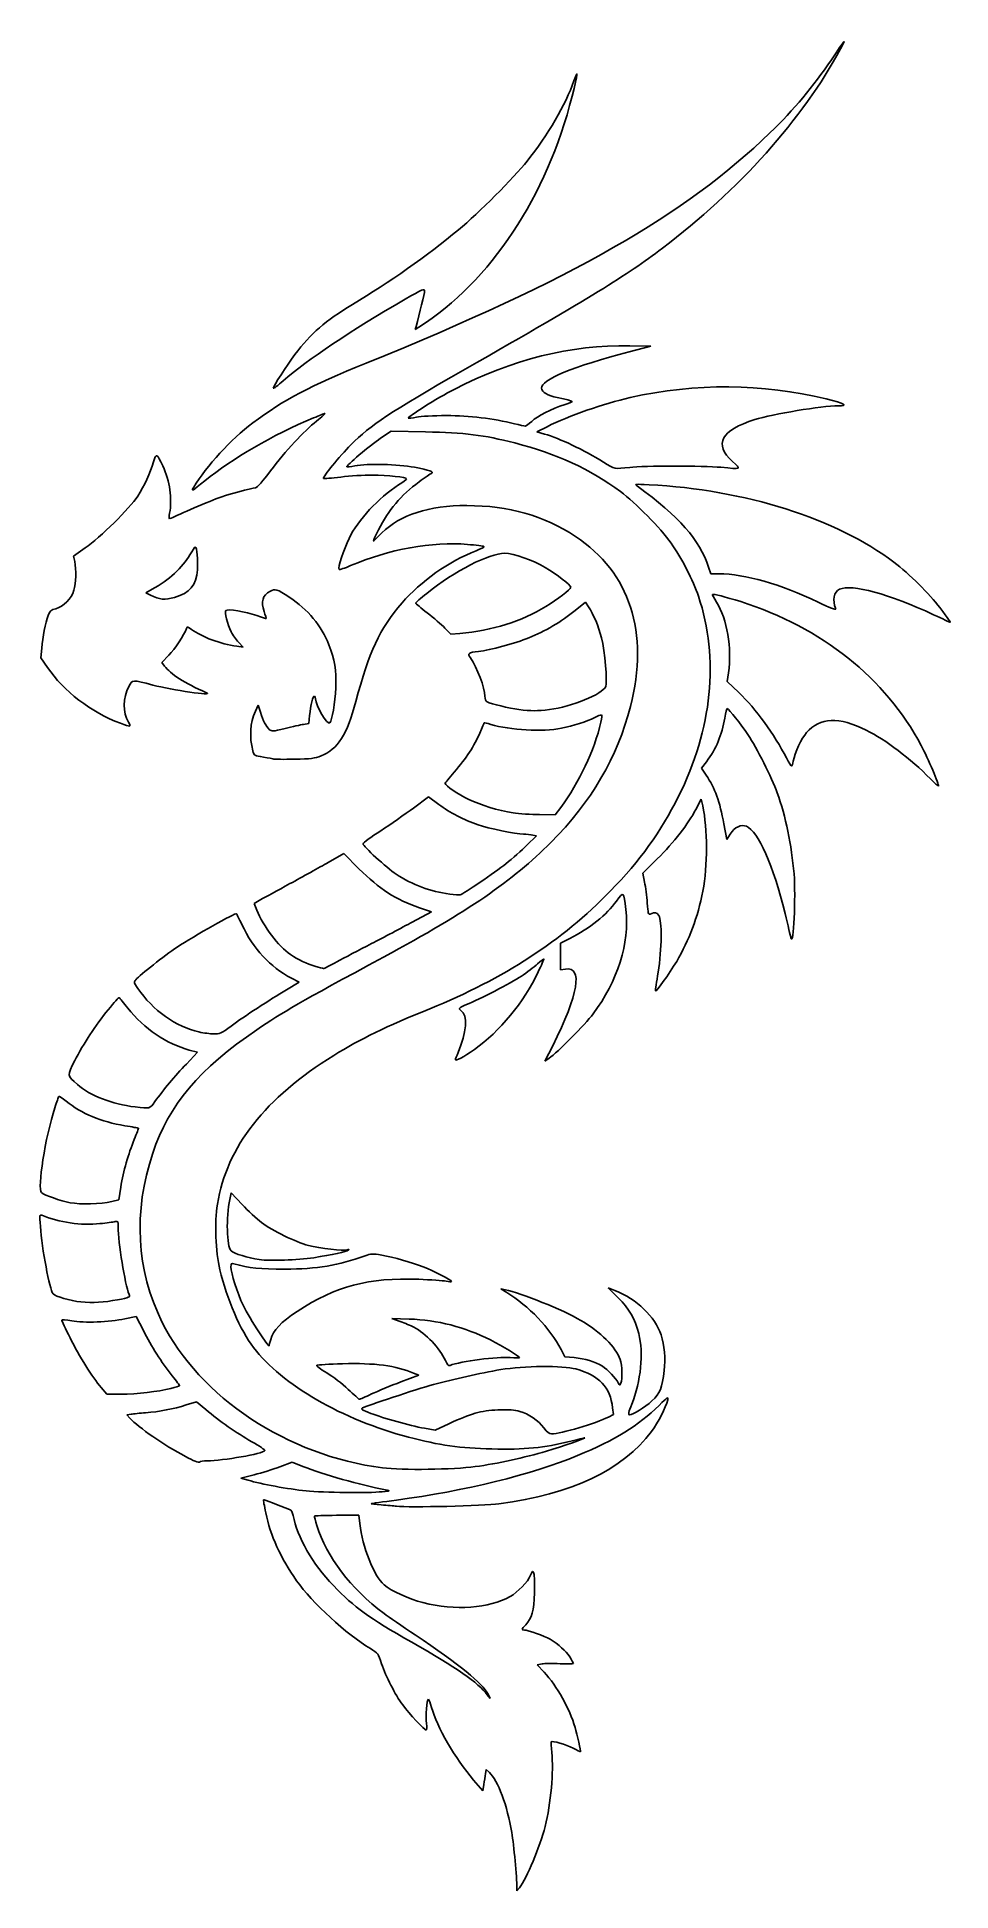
# Model space of a CAD drawing. Extents: x 79 to 168, y 34 to 216.
import ezdxf

# ---------------------------------------------------------------- set-up
doc = ezdxf.new("R2010")
doc.units = 0
doc.layers.get('0').update_dxf_attribs({"linetype": 'CONTINUOUS'})

msp = doc.modelspace()

# ---------------------------------------------------------------- linework, layer by layer
at = {"color": 7}
for p, q in [((115.853418, 187.104413), (115.942191, 187.415479)), ((116.220408, 187.339009), (115.853418, 187.104413)), ((138.90478, 185.469736), (136.773357, 184.920172)), ((136.836042, 185.508574), (138.90478, 185.469736)), ((101.980785, 181.367146), (101.980785, 181.367146)), ((125.551961, 177.895874), (125.551961, 177.895874)), ((112.471159, 176.465375), (113.495454, 177.163584)), ((113.495454, 177.163584), (116.859414, 177.097488)), ((127.746089, 177.096258), (128.749125, 177.600062)), ((128.498366, 176.882094), (127.746089, 177.096258)), ((134.265785, 174.13247), (134.265785, 174.132504)), ((82.45961, 164.947269), (83.60042, 165.739881)), ((82.560594, 164.425947), (82.45961, 164.947269)), ((144.755056, 163.215034), (144.541455, 163.87327)), ((145.567258, 163.215034), (144.755056, 163.215034)), ((90.145859, 161.695151), (89.532327, 161.359403)), ((89.532327, 161.359403), (89.956984, 161.139799)), ((92.335225, 160.907487), (92.335225, 160.907487)), ((131.50657, 159.620434), (132.508721, 160.425262)), ((132.508721, 160.425262), (132.806261, 159.987372)), ((119.345727, 157.301549), (118.753444, 157.908443)), ((166.550769, 159.209976), (166.550769, 159.209976)), ((79.265682, 155.002738), (79.338115, 155.943078)), ((99.034393, 156.047906), (98.407495, 156.131062)), ((98.577519, 156.528355), (99.034393, 156.047906)), ((120.223374, 157.380752), (119.345727, 157.301549)), ((79.912221, 154.039398), (79.265682, 155.002738)), ((91.75936, 155.244829), (91.077936, 154.546869)), ((91.077936, 154.546869), (91.338492, 154.194449)), ((146.366762, 152.689746), (146.488669, 153.53279)), ((147.508614, 151.589428), (146.366762, 152.689746)), ((100.233024, 149.774432), (100.497515, 150.363722)), ((100.497515, 150.363722), (100.716151, 149.674144)), ((105.45664, 148.561912), (105.530266, 149.350402)), ((125.990796, 149.942106), (125.990796, 149.942111)), ((104.941155, 148.483723), (105.45664, 148.561912)), ((102.043481, 145.092415), (102.043478, 145.092426)), ((143.852025, 144.190461), (144.341425, 144.838685)), ((144.307606, 143.515739), (143.852025, 144.190461)), ((166.230157, 143.165989), (166.230157, 143.165989)), ((115.685032, 140.305711), (117.164846, 141.407873)), ((117.164846, 141.407873), (118.169393, 140.650921)), ((125.426593, 139.836645), (125.426593, 139.83665)), ((129.556175, 139.643854), (128.024246, 139.655998)), ((130.079333, 140.352043), (129.556175, 139.643854)), ((143.294341, 140.161953), (143.828149, 141.187157)), ((143.828149, 141.187157), (143.970529, 140.523297)), ((146.315973, 137.23822), (146.040716, 138.743394)), ((127.718652, 137.575106), (126.786874, 136.66877)), ((127.356231, 137.654311), (127.718652, 137.575106)), ((146.658405, 137.755663), (146.315973, 137.23822)), ((107.347098, 134.973027), (108.889352, 135.845434)), ((108.889352, 135.845434), (110.356183, 134.372949)), ((138.119147, 133.929618), (139.519751, 135.325044)), ((138.287777, 133.056726), (138.119147, 133.929618)), ((100.109012, 130.979424), (100.762802, 131.347775)), ((100.36566, 130.327843), (100.109012, 130.979424)), ((116.263586, 130.553789), (117.44431, 130.15625)), ((119.232496, 131.888223), (119.232496, 131.888223)), ((117.44431, 130.15625), (115.574015, 129.14878)), ((130.065607, 127.081763), (130.960927, 127.536613)), ((130.065607, 125.775922), (130.065607, 127.081763)), ((152.597655, 127.607508), (152.597655, 127.607508)), ((130.065607, 124.470085), (130.065607, 125.775922)), ((103.774335, 123.648567), (104.502166, 123.258391)), ((106.055596, 124.835641), (106.055596, 124.835641)), ((130.553294, 124.548065), (130.065607, 124.470085)), ((104.502166, 123.258391), (103.272822, 122.529241)), ((139.343562, 122.42667), (139.343612, 122.42667)), ((94.712057, 118.400003), (94.712057, 118.400003)), ((94.578744, 116.412869), (93.481443, 115.265082)), ((93.763272, 116.633613), (94.578744, 116.412869)), ((128.544745, 115.542464), (129.298833, 117.046779)), ((119.784563, 115.678057), (119.784563, 115.678057)), ((128.960371, 115.833572), (128.544745, 115.542464)), ((88.475703, 111.07), (88.475703, 111.07)), ((82.108281, 101.705348), (82.108281, 101.705348)), ((86.863457, 101.971408), (86.178482, 101.811465)), ((87.070491, 103.236709), (86.863457, 101.971408)), ((97.729746, 102.030799), (97.865879, 102.665603)), ((97.865879, 102.665603), (98.928377, 101.536923)), ((100.609217, 96.139383), (100.609217, 96.139383)), ((124.799705, 92.925894), (124.2355, 93.270334)), ((124.2355, 93.270334), (124.674314, 93.183813)), ((135.701618, 92.401779), (134.724186, 93.36778)), ((134.724186, 93.36778), (135.372632, 93.112788)), ((83.161706, 92.004851), (83.161706, 92.004851)), ((87.478351, 90.344514), (88.585556, 90.576222)), ((88.585556, 90.576222), (89.281547, 89.188007)), ((100.564148, 89.059964), (100.564148, 89.059962)), ((114.39327, 90.080962), (113.578308, 90.376494)), ((113.578308, 90.376494), (115.270917, 90.3209)), ((130.490369, 86.638889), (130.121264, 87.344454)), ((118.809565, 86.254386), (118.809565, 86.254376)), ((131.400384, 86.556421), (130.490369, 86.638889)), ((85.141403, 83.630765), (85.141403, 83.630968)), ((85.70096, 82.972529), (85.141403, 83.630765)), ((109.306103, 83.447837), (109.306103, 83.447837)), ((116.20235, 84.827578), (114.451507, 84.172171)), ((115.705283, 85.036062), (116.20235, 84.827578)), ((135.716977, 84.083686), (135.716977, 84.083686)), ((87.101775, 82.975175), (85.70096, 82.972529)), ((93.475773, 81.921056), (94.455382, 82.23051)), ((94.455382, 82.23051), (95.369681, 81.467518)), ((135.161772, 81.637767), (135.238123, 80.988098)), ((137.034522, 82.00104), (137.034522, 82.00104)), ((87.659546, 80.95003), (88.081064, 81.014829)), ((87.955689, 80.630496), (87.659546, 80.95003)), ((119.144469, 80.07024), (117.814803, 79.440148)), ((135.238123, 80.988098), (134.747517, 80.737808)), ((117.814803, 79.440148), (116.751861, 79.639321)), ((128.43544, 79.672373), (128.43544, 79.672373)), ((93.391095, 76.877421), (93.391095, 76.877421)), ((102.616597, 75.869951), (103.816602, 76.321343)), ((103.816602, 76.321343), (104.873411, 75.906831)), ((98.805542, 74.76885), (100.111062, 75.093708)), ((99.535339, 74.552196), (98.805542, 74.76885)), ((112.670285, 75.76512), (112.670285, 75.76512)), ((105.177941, 73.51613), (105.177941, 73.51613)), ((108.175705, 71.124453), (110.358559, 71.124453)), ((110.358559, 71.124453), (110.445237, 70.309489)), ((114.017141, 72.014408), (114.017141, 72.014408)), ((128.258275, 56.590793), (127.796172, 56.504095)), ((127.796172, 56.504095), (128.450939, 55.790027)), ((122.900402, 53.571443), (123.181918, 53.195308)), ((123.181918, 53.195308), (122.974358, 53.622496)), ((122.810258, 46.264884), (122.732275, 45.843358)), ((123.110317, 45.983008), (122.810258, 46.264884)), ((122.477127, 44.168302), (121.565359, 45.233895)), ((122.56572, 44.795068), (122.477127, 44.168302)), ((125.805492, 34.678455), (125.805519, 34.678471)), ((125.808297, 34.388503), (125.805492, 34.678455)), ((126.049213, 34.701944), (125.808297, 34.388503))]:
    msp.add_line(p, q, dxfattribs=at)
for points in [[(157.449909, 214.557569), (153.772907, 207.730216), (147.484082, 200.69155), (140.033212, 195.064125)], [(156.545672, 213.491856), (157.915414, 215.527013), (158.070436, 215.709742), (157.449909, 214.557569)], [(131.371899, 211.423108), (131.824443, 212.725477), (131.758577, 212.164106), (131.196668, 209.929107)], [(150.546314, 206.343339), (152.902468, 208.626661), (154.76455, 210.845409), (156.545672, 213.491856)], [(126.804731, 203.586939), (128.79486, 206.07947), (130.578578, 209.13986), (131.371899, 211.423108)], [(131.196668, 209.929107), (128.730244, 200.119191), (123.226688, 191.817648), (116.220408, 187.339009)], [(111.070741, 183.821218), (131.164789, 191.971612), (142.231465, 198.285522), (150.546314, 206.343339)], [(120.098007, 196.870647), (122.052648, 198.493233), (125.470696, 201.916172), (126.804731, 203.586939)], [(109.720136, 189.555953), (113.339165, 191.718763), (117.000948, 194.299723), (120.098007, 196.870647)], [(140.033212, 195.064125), (136.371326, 192.298425), (133.378179, 190.461407), (120.7249, 183.213777)], [(116.775131, 190.887926), (116.775131, 191.138301), (116.587578, 191.05696), (114.863445, 190.060182)], [(115.942191, 187.415479), (116.286395, 188.621452), (116.774848, 190.657826), (116.775131, 190.887926)], [(114.863445, 190.060182), (109.572281, 187.001202), (105.293188, 184.141149), (102.949882, 182.097444)], [(104.083479, 184.654771), (105.642166, 186.737373), (107.045286, 187.957414), (109.720136, 189.555953)], [(119.659171, 181.254484), (125.349152, 184.204059), (131.054632, 185.617098), (136.836042, 185.508574)], [(99.974733, 177.963785), (103.043878, 180.259812), (105.543225, 181.579183), (111.070741, 183.821218)], [(101.980785, 181.367146), (101.980785, 181.545256), (103.300233, 183.608249), (104.083479, 184.654771)], [(120.7249, 183.213777), (113.241097, 178.927164), (111.583252, 177.82927), (109.555941, 175.817247)], [(136.773357, 184.920172), (131.401834, 183.535221), (128.090212, 182.162423), (128.208393, 181.369676)], [(102.949882, 182.097444), (102.416877, 181.632587), (101.980785, 181.303956), (101.980785, 181.367146)], [(128.208393, 181.369676), (128.267676, 180.971988), (128.778755, 180.666641), (129.752163, 180.447317)], [(136.889748, 180.449931), (143.327396, 181.893776), (149.746423, 181.849043), (156.050409, 180.316401)], [(115.178016, 178.436955), (115.069397, 178.545564), (118.056384, 180.42364), (119.659171, 181.254484)], [(130.50305, 179.779498), (129.145383, 179.329627), (127.828099, 178.659573), (127.245355, 178.122413)], [(128.749125, 177.600062), (130.895845, 178.678332), (134.292357, 179.86738), (136.889748, 180.449931)], [(129.752163, 180.447317), (131.560719, 180.039819), (131.486882, 180.105483), (130.50305, 179.779498)], [(157.207458, 179.639629), (155.630518, 179.639629), (150.796443, 178.843728), (149.071627, 178.300118)], [(156.050409, 180.316401), (157.880365, 179.871499), (158.276782, 179.639629), (157.207458, 179.639629)], [(94.204631, 171.68876), (95.461264, 173.786204), (97.821403, 176.352872), (99.974733, 177.963785)], [(105.922643, 178.464347), (101.87419, 176.756927), (98.013993, 174.523347), (95.273976, 172.302829)], [(101.706076, 173.276662), (103.185549, 175.240677), (104.946148, 177.144299), (106.220534, 178.157862)], [(107.031691, 178.887358), (106.973359, 178.887358), (106.474286, 178.697006), (105.922643, 178.464347)], [(106.220534, 178.157862), (106.724997, 178.559086), (107.090019, 178.887358), (107.031691, 178.887358)], [(115.970615, 178.539047), (115.56244, 178.45515), (115.205758, 178.409205), (115.178016, 178.436955)], [(118.906895, 178.687216), (117.655352, 178.689597), (116.393948, 178.626058), (115.970615, 178.539047)], [(125.551961, 177.895874), (123.5072, 178.4063), (121.186373, 178.682684), (118.906895, 178.687216)], [(126.603653, 177.647351), (126.542418, 177.654971), (126.06916, 177.766765), (125.551961, 177.895874)], [(127.245355, 178.122413), (126.953673, 177.853549), (126.664906, 177.639773), (126.603653, 177.647351)], [(149.071627, 178.300118), (145.741605, 177.250595), (145.026346, 175.909277), (146.881062, 174.192141)], [(109.159637, 173.672772), (109.067964, 173.764437), (111.425809, 175.752794), (112.471159, 176.465375)], [(116.859414, 177.097488), (120.714486, 177.021754), (122.521857, 176.796964), (125.60297, 176.010051)], [(125.60297, 176.010051), (129.651674, 174.976006), (132.977608, 173.444212), (135.929731, 171.253946)], [(134.265785, 174.132504), (132.334112, 175.339036), (129.985427, 176.458745), (128.498366, 176.882094)], [(88.732145, 170.820694), (89.387571, 171.8183), (89.956457, 173.058431), (90.264334, 174.160733)], [(90.264334, 174.160733), (90.509913, 175.040007), (90.614452, 174.994429), (91.183441, 173.759989)], [(109.555941, 175.817247), (108.469747, 174.73922), (106.784568, 172.662612), (106.901265, 172.545928)], [(136.836042, 173.624152), (135.337064, 173.446633), (135.376217, 173.438886), (134.265785, 174.13247)], [(146.881062, 174.192141), (147.74045, 173.396492), (147.814671, 173.433099), (145.737922, 173.6282)], [(91.183441, 173.759989), (91.855822, 172.301249), (92.105895, 170.531766), (91.836496, 169.139169)], [(95.273976, 172.302829), (94.013292, 171.281169), (93.932713, 171.234904), (94.204631, 171.68876)], [(100.246039, 171.614256), (100.36644, 171.615314), (100.98384, 172.317883), (101.706076, 173.276662)], [(106.901265, 172.545928), (106.93161, 172.51558), (107.684342, 172.575894), (108.574, 172.679963)], [(108.574, 172.679963), (109.463665, 172.784037), (110.852534, 172.869185), (111.66041, 172.869185)], [(109.952456, 173.76784), (109.544262, 173.687695), (109.187498, 173.644912), (109.159637, 173.672772)], [(115.779642, 173.631735), (114.128157, 173.949825), (111.224609, 174.017641), (109.952456, 173.76784)], [(111.66041, 172.869185), (113.138031, 172.869185), (115.020163, 172.662829), (115.020163, 172.500827)], [(115.020163, 172.500827), (115.020163, 172.452916), (114.667548, 172.185504), (114.236562, 171.906589)], [(117.427824, 173.035296), (117.75075, 173.165487), (117.239107, 173.350631), (115.779642, 173.631735)], [(116.236733, 172.207743), (116.802407, 172.626851), (117.338387, 172.999246), (117.427824, 173.035296)], [(145.737922, 173.6282), (144.026369, 173.788988), (138.205526, 173.786366), (136.836042, 173.624152)], [(83.60042, 165.739881), (85.030508, 166.733461), (87.938321, 169.612434), (88.732145, 170.820694)], [(93.525961, 169.344578), (94.417901, 169.750626), (95.693407, 170.285912), (96.360435, 170.534108)], [(96.360435, 170.534108), (97.550726, 170.976999), (99.835009, 171.612001), (100.246039, 171.614256)], [(114.236562, 171.906589), (112.239329, 170.614065), (110.288672, 168.507883), (109.384676, 166.667844)], [(112.274712, 167.520937), (113.253913, 169.467667), (114.453217, 170.886366), (116.236733, 172.207743)], [(135.929731, 171.253946), (137.398533, 170.164196), (139.839717, 167.67997), (140.876209, 166.220251)], [(137.58226, 171.775175), (137.282969, 171.991774), (137.312901, 171.995724), (138.716725, 171.924832)], [(144.541455, 163.87327), (143.683514, 166.517418), (141.63809, 168.839896), (137.58226, 171.775175)], [(138.716725, 171.924832), (148.073783, 171.452283), (157.054309, 168.610867), (162.664032, 164.347972)], [(91.836496, 169.139169), (91.779804, 168.846095), (91.771859, 168.606306), (91.818849, 168.606306)], [(91.818849, 168.606306), (91.865828, 168.606306), (92.63403, 168.93853), (93.525961, 169.344578)], [(120.912968, 169.888752), (117.177348, 169.886635), (114.404544, 168.993661), (112.606613, 167.21342)], [(131.52199, 166.869819), (128.452228, 168.902364), (124.978156, 169.89095), (120.912968, 169.888752)], [(111.760309, 166.43685), (111.760309, 166.470626), (111.991803, 166.958468), (112.274712, 167.520937)], [(112.606613, 167.21342), (112.141147, 166.752532), (111.760309, 166.403073), (111.760309, 166.43685)], [(136.895587, 150.230732), (138.746114, 157.510443), (136.866258, 163.331305), (131.52199, 166.869819)], [(93.831185, 165.081945), (93.107176, 163.822576), (91.743733, 162.569573), (90.145859, 161.695151)], [(94.355017, 165.846628), (94.308266, 165.845569), (94.07253, 165.501767), (93.831185, 165.081945)], [(94.554145, 163.588338), (94.618728, 164.490921), (94.498985, 165.848922), (94.355017, 165.846628)], [(109.384676, 166.667844), (108.861597, 165.603219), (108.271669, 163.778184), (108.406882, 163.642971)], [(109.535531, 164.01324), (113.227026, 165.598763), (117.56111, 166.384803), (120.976442, 166.088192)], [(121.81987, 165.47493), (119.194497, 164.453469), (116.380145, 162.46924), (114.566032, 160.36067)], [(116.994867, 161.298874), (119.733088, 163.504123), (123.069574, 165.221084), (124.616703, 165.221084)], [(120.976442, 166.088192), (121.795049, 166.017093), (122.51687, 165.926746), (122.58052, 165.887408)], [(122.58052, 165.887408), (122.64415, 165.848085), (122.301861, 165.662462), (121.81987, 165.47493)], [(124.616703, 165.221084), (125.442071, 165.221084), (127.420064, 164.527688), (128.575322, 163.833352)], [(140.876209, 166.220251), (141.837477, 164.866476), (143.058338, 162.493971), (143.548603, 161.026946)], [(82.477533, 161.601052), (82.686816, 162.30577), (82.724297, 163.580712), (82.560594, 164.425947)], [(92.335225, 160.907487), (93.81753, 161.342864), (94.447981, 162.104567), (94.554145, 163.588338)], [(108.406882, 163.642971), (108.450945, 163.598916), (108.958826, 163.765537), (109.535531, 164.01324)], [(128.575322, 163.833352), (129.687403, 163.164967), (131.070595, 162.088788), (131.062059, 161.898558)], [(155.247946, 160.446757), (151.593873, 162.200209), (148.045057, 163.215034), (145.567258, 163.215034)], [(162.664032, 164.347972), (164.167881, 163.205179), (166.156322, 161.238139), (167.15831, 159.902049)], [(80.715469, 159.799674), (81.477247, 160.003416), (82.232331, 160.775351), (82.477533, 161.601052)], [(101.644031, 161.497089), (100.939361, 161.13411), (100.753436, 160.490136), (101.076781, 159.532333)], [(103.585964, 160.903169), (102.286037, 161.759556), (102.202932, 161.784975), (101.644031, 161.497089)], [(131.062059, 161.898558), (131.05301, 161.695651), (129.769776, 160.695222), (128.629573, 160.002072)], [(157.355112, 161.696638), (156.787226, 161.437884), (156.632405, 160.66425), (156.971617, 159.780235)], [(166.550769, 159.209976), (162.161204, 161.26283), (158.547652, 162.239994), (157.355112, 161.696638)], [(79.982841, 159.138475), (80.154029, 159.586724), (80.252896, 159.675952), (80.715469, 159.799674)], [(89.956984, 161.139799), (90.872865, 160.666176), (91.353756, 160.619207), (92.335225, 160.907487)], [(97.33911, 159.626528), (97.187501, 159.474927), (97.481712, 158.286008), (97.855987, 157.537825)], [(100.367512, 159.134569), (99.245808, 159.516085), (97.510555, 159.79797), (97.33911, 159.626528)], [(107.426489, 156.273455), (106.703716, 158.096643), (105.327164, 159.75606), (103.585964, 160.903169)], [(114.566032, 160.36067), (112.376534, 157.81578), (111.318261, 155.557038), (110.058445, 150.739859)], [(115.90644, 160.341985), (115.90181, 160.382334), (116.391493, 160.812925), (116.994867, 161.298874)], [(117.038108, 159.391988), (116.42042, 159.874138), (115.911192, 160.301644), (115.90644, 160.341985)], [(128.629573, 160.002072), (126.273098, 158.569541), (123.372207, 157.664952), (120.223374, 157.380752)], [(126.972977, 156.950773), (128.497964, 157.562603), (130.170744, 158.547639), (131.50657, 159.620434)], [(132.806261, 159.987372), (133.281511, 159.287988), (133.775559, 158.096022), (134.06686, 156.9461)], [(143.548603, 161.026946), (145.592221, 154.912116), (144.905588, 148.059818), (141.581844, 141.399158)], [(145.304362, 160.454412), (145.069082, 160.832419), (144.898079, 161.163193), (144.924347, 161.189466)], [(144.924347, 161.189466), (145.000862, 161.265992), (146.192336, 160.963523), (147.681289, 160.489583)], [(146.488669, 153.53279), (146.840097, 155.962617), (146.362373, 158.754562), (145.304362, 160.454412)], [(147.681289, 160.489583), (155.63867, 157.956729), (161.817505, 153.030685), (165.336265, 146.414297)], [(156.971617, 159.780235), (157.020131, 159.653846), (156.403064, 159.892444), (155.247946, 160.446757)], [(167.15831, 159.902049), (167.985612, 158.798945), (168.237257, 158.436424), (168.156758, 158.463835)], [(79.338115, 155.943078), (79.421506, 157.025586), (79.696575, 158.388889), (79.982841, 159.138475)], [(93.496976, 157.862355), (93.270771, 157.230411), (92.363295, 155.863409), (91.75936, 155.244829)], [(93.986752, 157.782146), (93.607562, 158.066917), (93.572279, 158.072691), (93.496976, 157.862355)], [(98.407495, 156.131062), (96.828382, 156.340522), (94.994185, 157.025557), (93.986752, 157.782146)], [(101.29371, 158.82678), (101.282015, 158.82678), (100.865225, 158.965281), (100.367512, 159.134569)], [(101.076781, 159.532333), (101.207792, 159.144282), (101.305407, 158.82678), (101.29371, 158.82678)], [(118.753444, 157.908443), (118.427681, 158.242236), (117.655775, 158.90983), (117.038108, 159.391988)], [(168.156758, 158.463835), (168.135432, 158.471084), (167.412755, 158.806851), (166.550769, 159.209976)], [(97.855987, 157.537825), (98.001552, 157.246857), (98.326233, 156.792589), (98.577519, 156.528355)], [(108.087334, 152.056336), (108.155676, 153.81587), (107.995481, 154.838186), (107.426489, 156.273455)], [(122.039582, 155.619458), (123.180651, 155.748548), (125.611426, 156.404519), (126.972977, 156.950773)], [(134.06686, 156.9461), (134.396531, 155.644649), (134.658321, 152.633794), (134.481116, 152.181719)], [(91.338492, 154.194449), (91.926132, 153.399628), (93.27516, 152.542809), (95.461103, 151.576038)], [(121.255238, 154.984352), (120.943647, 155.425929), (121.043471, 155.506759), (122.039582, 155.619458)], [(122.668262, 151.232577), (122.668262, 152.059831), (121.923452, 154.037393), (121.255238, 154.984352)], [(87.03061, 148.591628), (84.174507, 149.666659), (81.444994, 151.755584), (79.912221, 154.039398)], [(90.207256, 152.331957), (88.211948, 152.862619), (88.205394, 152.862204), (87.854631, 152.181719)], [(95.461103, 151.576038), (96.221875, 151.239572), (92.066776, 151.837404), (90.207256, 152.331957)], [(87.854631, 152.181719), (87.281287, 151.069429), (87.26628, 149.649072), (87.817873, 148.702464)], [(105.530266, 149.350402), (105.625524, 150.370493), (105.866165, 151.319701), (106.007394, 151.232418)], [(106.007394, 151.232418), (106.068386, 151.194728), (106.118281, 151.084698), (106.118281, 150.987919)], [(106.118281, 150.987919), (106.118281, 150.300436), (107.254624, 148.374275), (107.50737, 148.633331)], [(110.058445, 150.739859), (109.217414, 147.524002), (108.263374, 146.027969), (106.652594, 145.399107)], [(107.50737, 148.633331), (107.73697, 148.86867), (108.030888, 150.603416), (108.087334, 152.056336)], [(122.899917, 150.687397), (122.745197, 150.770194), (122.668262, 150.951274), (122.668262, 151.232577)], [(125.990796, 149.942111), (125.037984, 150.062475), (123.271879, 150.488325), (122.899917, 150.687397)], [(134.481116, 152.181719), (134.197223, 151.457404), (131.091147, 150.184128), (128.999883, 149.934777)], [(152.158558, 145.206959), (150.972983, 147.49992), (149.136243, 150.021018), (147.508614, 151.589428)], [(87.817873, 148.702464), (88.10144, 148.215821), (88.048753, 148.2084), (87.03061, 148.591628)], [(99.985001, 145.892457), (99.626795, 147.276365), (99.712264, 148.614175), (100.233024, 149.774432)], [(100.716151, 149.674144), (100.990778, 148.807959), (101.255972, 148.297083), (101.586032, 147.998384)], [(128.999883, 149.934777), (127.725354, 149.782808), (127.242537, 149.783983), (125.990796, 149.942106)], [(129.128878, 136.941222), (133.06324, 140.883135), (135.640382, 145.292866), (136.895587, 150.230732)], [(134.012229, 148.702464), (133.357502, 145.903355), (131.910197, 142.830384), (130.079333, 140.352043)], [(130.159592, 148.108414), (131.284113, 148.321739), (132.632258, 148.755029), (133.416885, 149.155322)], [(133.416885, 149.155322), (133.705892, 149.302756), (133.996005, 149.423382), (134.061608, 149.423382)], [(134.061608, 149.423382), (134.131297, 149.423382), (134.110784, 149.123792), (134.012229, 148.702464)], [(144.341425, 144.838685), (145.270705, 146.069503), (145.859043, 147.479007), (146.120793, 149.101506)], [(146.120793, 149.101506), (146.205761, 149.628244), (146.316719, 150.043105), (146.367366, 150.023404)], [(146.367366, 150.023404), (146.568444, 149.945204), (147.681652, 148.547159), (148.392582, 147.480023)], [(159.96257, 147.924597), (157.291905, 149.247596), (155.43453, 149.173621), (154.130653, 147.692343)], [(101.586032, 147.998384), (101.837939, 147.770419), (101.873446, 147.772412), (103.13476, 148.0853)], [(103.13476, 148.0853), (103.844764, 148.261436), (104.657641, 148.44072), (104.941155, 148.483723)], [(119.676142, 143.827085), (120.834159, 145.147398), (121.66285, 146.412993), (122.167307, 147.631672)], [(122.167307, 147.631672), (122.389682, 148.168887), (122.583775, 148.622338), (122.598631, 148.639351)], [(122.598631, 148.639351), (122.613527, 148.656363), (122.903219, 148.588212), (123.242489, 148.487924)], [(123.242489, 148.487924), (125.169352, 147.918361), (128.262966, 147.748631), (130.159592, 148.108414)], [(148.392582, 147.480023), (149.262399, 146.174371), (150.699156, 143.316537), (151.257723, 141.781009)], [(154.130653, 147.692343), (153.63775, 147.132379), (152.971469, 145.7036), (152.81842, 144.878412)], [(166.230157, 143.165989), (164.29768, 145.129954), (161.845183, 146.991986), (159.96257, 147.924597)], [(101.010976, 145.288278), (100.111036, 145.432151), (100.1029, 145.436937), (99.985001, 145.892457)], [(102.043478, 145.092426), (101.974522, 145.120382), (101.509893, 145.20852), (101.010976, 145.288278)], [(104.049536, 145.079345), (103.015163, 145.058575), (102.112434, 145.064475), (102.043481, 145.092415)], [(106.652594, 145.399107), (106.040197, 145.160016), (105.643899, 145.111336), (104.049536, 145.079345)], [(152.65114, 144.408706), (152.607095, 144.408706), (152.385425, 144.768176), (152.158558, 145.206959)], [(165.336265, 146.414297), (166.006193, 145.1546), (167.114487, 142.547981), (167.020258, 142.453728)], [(118.783438, 142.69868), (118.781321, 142.758314), (119.184104, 143.2661), (119.676142, 143.827085)], [(146.040716, 138.743394), (145.637613, 140.947559), (145.167337, 142.242564), (144.307606, 143.515739)], [(152.81842, 144.878412), (152.77047, 144.619819), (152.695183, 144.408452), (152.65114, 144.408706)], [(121.101021, 141.143488), (120.078237, 141.636378), (118.786859, 142.502936), (118.783438, 142.69868)], [(151.257723, 141.781009), (152.073952, 139.537134), (152.667605, 136.671911), (152.897872, 133.864893)], [(167.020258, 142.453728), (166.995493, 142.42899), (166.639965, 142.749504), (166.230157, 143.165989)], [(112.481245, 138.084085), (113.429427, 138.699791), (114.871115, 139.699522), (115.685032, 140.305711)], [(118.169393, 140.650921), (119.206631, 139.869347), (120.647694, 139.121024), (122.006166, 138.658548)], [(125.426593, 139.83665), (123.946535, 140.070674), (122.286497, 140.572205), (121.101021, 141.143488)], [(128.024246, 139.655998), (127.181685, 139.662692), (126.012738, 139.743967), (125.426593, 139.836645)], [(141.581844, 141.399158), (139.899703, 138.028189), (137.810513, 135.125569), (134.960411, 132.199638)], [(139.519751, 135.325044), (141.176045, 136.975197), (142.555371, 138.742717), (143.294341, 140.161953)], [(143.970529, 140.523297), (144.453306, 138.272172), (144.457876, 134.627724), (143.981007, 132.183829)], [(110.757292, 136.814524), (110.757292, 136.897074), (111.533082, 137.468378), (112.481245, 138.084085)], [(122.006166, 138.658548), (122.97466, 138.328835), (125.708612, 137.768273), (126.445371, 137.748344)], [(148.238748, 138.518239), (147.712007, 138.736436), (147.117671, 138.449641), (146.658405, 137.755663)], [(152.014468, 129.99596), (150.877548, 134.690391), (149.393564, 138.039907), (148.238748, 138.518239)], [(114.006232, 133.827288), (113.020768, 134.485751), (110.757292, 136.566914), (110.757292, 136.814524)], [(112.763347, 125.727488), (121.117568, 130.245478), (125.319902, 133.12496), (129.128878, 136.941222)], [(126.786874, 136.66877), (126.274387, 136.170277), (125.349634, 135.355961), (124.731845, 134.85916)], [(126.445371, 137.748344), (126.747017, 137.740169), (127.156904, 137.69787), (127.356231, 137.654311)], [(103.610714, 132.908372), (104.817481, 133.564107), (106.498855, 134.493199), (107.347098, 134.973027)], [(110.356183, 134.372949), (112.355976, 132.365447), (113.956993, 131.330386), (116.263586, 130.553789)], [(124.731845, 134.85916), (123.651731, 133.990589), (120.592902, 131.913284), (120.259408, 131.821863)], [(100.762802, 131.347775), (101.122379, 131.550371), (102.403941, 132.252644), (103.610714, 132.908372)], [(119.232496, 131.888223), (117.366911, 132.126658), (115.533129, 132.80702), (114.006232, 133.827288)], [(138.542803, 131.017932), (138.495276, 131.659179), (138.380495, 132.576627), (138.287777, 133.056726)], [(152.897872, 133.864893), (153.081136, 131.630815), (152.842455, 126.655895), (152.597655, 127.607508)], [(134.960411, 132.199638), (130.17952, 127.291553), (124.562332, 123.629204), (117.276971, 120.670255)], [(120.259408, 131.821863), (120.170635, 131.797521), (119.708532, 131.827419), (119.232496, 131.888223)], [(130.960927, 127.536613), (132.931814, 128.537879), (134.581486, 129.859647), (135.544402, 131.209056)], [(135.544402, 131.209056), (136.232827, 132.173806), (136.257687, 132.15088), (136.460014, 130.364818)], [(138.829675, 129.935093), (138.657664, 129.863814), (138.616961, 130.017476), (138.542803, 131.017932)], [(143.981007, 132.183829), (143.479267, 129.612547), (142.647356, 127.376268), (141.421904, 125.304549)], [(92.577391, 126.697485), (94.21123, 127.789933), (98.322254, 130.102397), (98.38945, 129.966793)], [(98.38945, 129.966793), (98.400298, 129.944911), (98.626802, 129.475652), (98.892804, 128.923982)], [(98.892804, 128.923982), (100.076531, 126.469067), (101.615578, 124.805841), (103.774335, 123.648567)], [(103.67351, 125.969116), (102.465571, 126.788499), (100.998075, 128.722195), (100.36566, 130.327843)], [(115.574015, 129.14878), (114.545331, 128.594666), (112.744545, 127.645206), (111.572256, 127.038863)], [(136.460014, 130.364818), (136.82942, 127.103982), (135.652178, 123.368053), (133.248758, 120.173992)], [(139.677749, 129.786876), (139.454248, 130.128747), (139.343713, 130.148061), (138.829675, 129.935093)], [(139.609188, 124.235346), (139.970683, 126.521555), (140.004822, 129.286623), (139.677749, 129.786876)], [(152.597655, 127.607508), (152.553308, 127.779908), (152.290894, 128.854706), (152.014468, 129.99596)], [(111.572256, 127.038863), (110.399967, 126.432526), (108.882327, 125.63537), (108.199739, 125.267425)], [(88.5371, 123.511314), (88.993316, 124.022105), (91.318503, 125.85575), (92.577391, 126.697485)], [(100.37052, 118.620531), (102.939839, 120.365905), (104.438955, 121.22561), (112.763347, 125.727488)], [(106.055596, 124.835641), (105.296133, 125.057089), (104.364527, 125.500377), (103.67351, 125.969116)], [(108.199739, 125.267425), (107.51713, 124.899472), (106.924718, 124.602448), (106.883257, 124.607353)], [(127.817611, 125.057637), (128.157545, 125.37561), (128.435681, 125.592256), (128.435681, 125.539081)], [(128.435681, 125.539081), (128.435681, 125.485902), (128.185424, 124.914111), (127.879571, 124.268427)], [(141.421904, 125.304549), (140.706685, 124.095527), (139.343562, 122.207955), (139.343562, 122.42667)], [(88.739535, 122.648682), (88.339525, 123.241521), (88.330497, 123.279999), (88.5371, 123.511314)], [(106.883257, 124.607353), (106.841787, 124.612248), (106.469346, 124.714996), (106.055596, 124.835641)], [(120.881604, 121.083376), (122.11823, 121.58501), (125.224647, 123.190279), (126.23453, 123.849536)], [(127.879571, 124.268427), (126.479772, 121.31342), (124.113776, 118.440963), (121.645618, 116.70004)], [(126.23453, 123.849536), (126.765276, 124.196021), (127.477675, 124.739661), (127.817611, 125.057637)], [(129.298833, 117.046779), (131.81782, 122.07184), (132.278031, 124.823869), (130.553294, 124.548065)], [(139.343612, 122.42667), (139.343612, 122.497693), (139.463125, 123.311593), (139.609188, 124.235346)], [(84.055074, 118.135825), (85.087878, 119.700335), (86.824264, 121.882211), (86.931574, 121.750329)], [(86.931574, 121.750329), (86.975572, 121.69627), (87.34098, 121.240985), (87.743585, 120.7386)], [(94.712057, 118.400003), (92.525003, 118.874102), (90.143041, 120.568557), (88.739535, 122.648682)], [(103.272822, 122.529241), (101.617901, 121.547659), (99.143319, 119.92717), (97.852433, 118.979647)], [(87.743585, 120.7386), (89.358589, 118.723359), (91.540912, 117.235175), (93.763272, 116.633613)], [(117.276971, 120.670255), (113.003176, 118.934446), (110.522678, 117.728967), (107.900144, 116.113305)], [(120.330446, 120.498504), (120.036247, 120.672261), (120.140258, 120.782637), (120.881604, 121.083376)], [(120.049614, 116.389257), (120.894127, 118.298409), (121.016777, 120.093159), (120.330446, 120.498504)], [(133.248758, 120.173992), (132.475143, 119.145843), (129.746585, 116.38418), (128.960371, 115.833572)], [(82.566989, 115.597944), (82.928182, 116.301109), (83.597816, 117.443151), (84.055074, 118.135825)], [(90.191891, 106.557989), (91.753579, 111.249314), (94.754165, 114.805266), (100.37052, 118.620531)], [(96.159822, 118.214078), (95.810006, 118.219634), (95.158512, 118.303224), (94.712057, 118.400003)], [(97.852433, 118.979647), (96.874584, 118.261907), (96.748465, 118.204855), (96.159822, 118.214078)], [(107.900144, 116.113305), (101.187937, 111.978084), (97.438882, 107.182993), (96.512488, 101.548318)], [(121.645618, 116.70004), (120.594772, 115.958825), (119.784563, 115.513894), (119.784563, 115.678057)], [(119.784563, 115.678057), (119.784563, 115.739652), (119.903831, 116.059687), (120.049614, 116.389257)], [(82.827715, 113.255096), (81.809177, 114.154896), (81.81213, 114.128398), (82.566989, 115.597944)], [(93.481443, 115.265082), (92.361141, 114.09323), (91.247875, 112.76626), (90.398539, 111.590393)], [(88.475703, 111.07), (86.242334, 111.329996), (84.044197, 112.180411), (82.827715, 113.255096)], [(79.312831, 102.687974), (78.883716, 103.044108), (79.68497, 108.123926), (80.62309, 110.994848)], [(80.62309, 110.994848), (80.803353, 111.546507), (80.973967, 112.038822), (81.002217, 112.08886)], [(81.002217, 112.08886), (81.030472, 112.138904), (81.357608, 111.932216), (81.729191, 111.629559)], [(81.729191, 111.629559), (83.204849, 110.427616), (85.15531, 109.612596), (87.46944, 109.230932)], [(90.398539, 111.590393), (89.87995, 110.872436), (89.967996, 110.896261), (88.475703, 111.07)], [(87.46944, 109.230932), (88.175587, 109.11447), (88.770013, 109.00507), (88.79038, 108.987843)], [(88.79038, 108.987843), (88.810753, 108.970619), (88.628011, 108.474813), (88.384303, 107.886068)], [(88.384303, 107.886068), (87.80023, 106.475124), (87.32548, 104.79502), (87.070491, 103.236709)], [(91.089736, 90.063013), (88.590265, 95.091046), (88.278901, 100.811329), (90.191891, 106.557989)], [(82.108281, 101.705348), (81.177149, 101.88703), (79.6172, 102.435371), (79.312831, 102.687974)], [(86.178482, 101.811465), (85.110071, 101.561984), (83.110239, 101.50984), (82.108281, 101.705348)], [(96.512488, 101.548318), (96.227214, 99.813215), (96.338816, 96.915313), (96.759487, 95.134451)], [(97.850758, 97.007674), (97.420742, 97.43768), (97.352463, 100.271611), (97.729746, 102.030799)], [(79.205492, 99.387072), (79.125543, 100.516496), (79.132332, 100.563558), (79.361305, 100.468284)], [(79.361305, 100.468284), (81.04596, 99.767326), (83.178735, 99.460587), (85.033612, 99.652491)], [(85.033612, 99.652491), (85.676004, 99.718944), (86.338481, 99.807685), (86.505788, 99.84968)], [(86.505788, 99.84968), (86.796568, 99.92266), (86.809979, 99.899125), (86.809979, 99.316113)], [(98.928377, 101.536923), (99.512752, 100.916147), (100.368076, 100.121571), (100.829104, 99.771218)], [(100.829104, 99.771218), (101.912028, 98.948242), (104.156636, 97.847509), (105.40933, 97.525133)], [(80.440599, 92.790666), (80.108547, 93.206784), (79.359961, 97.204778), (79.205492, 99.387072)], [(86.809979, 99.316113), (86.809979, 97.872354), (87.480582, 93.720811), (87.873247, 92.733606)], [(100.609217, 96.139383), (99.502653, 96.294916), (98.132108, 96.726324), (97.850758, 97.007674)], [(105.930212, 96.324028), (104.335161, 96.085435), (101.654866, 95.992428), (100.609217, 96.139383)], [(103.109193, 95.207582), (106.273438, 95.210227), (108.354539, 95.555763), (110.953703, 96.510348)], [(105.40933, 97.525133), (106.542503, 97.233507), (108.856499, 96.970474), (109.204508, 97.093735)], [(109.315442, 97.052095), (109.168091, 96.904802), (107.695568, 96.588103), (105.930212, 96.324028)], [(109.204508, 97.093735), (109.362004, 97.149496), (109.399003, 97.135616), (109.315442, 97.052095)], [(110.953703, 96.510348), (111.537995, 96.724933), (111.668678, 96.729796), (112.583626, 96.57099)], [(112.583626, 96.57099), (113.752595, 96.368092), (115.502694, 95.874678), (116.649901, 95.424556)], [(96.759487, 95.134451), (97.427071, 92.308328), (98.766526, 89.214603), (100.053092, 87.527291)], [(97.843292, 95.413856), (97.843292, 95.743633), (97.87846, 95.781058), (98.125393, 95.714087)], [(99.036489, 91.66869), (98.449323, 92.882312), (97.843292, 94.784497), (97.843292, 95.413856)], [(98.125393, 95.714087), (99.592981, 95.316116), (100.680213, 95.205616), (103.109193, 95.207582)], [(116.199009, 94.212989), (111.2849, 94.397576), (108.100256, 93.555634), (104.326464, 91.074192)], [(116.649901, 95.424556), (117.615577, 95.045646), (119.408412, 94.118969), (119.408412, 93.998737)], [(83.161706, 92.004851), (82.163264, 92.096441), (80.644614, 92.535004), (80.440599, 92.790666)], [(87.873247, 92.733606), (87.982121, 92.459892), (87.911371, 92.426837), (86.742942, 92.205569)], [(118.875552, 94.023397), (118.582479, 94.08338), (117.378042, 94.168698), (116.199009, 94.212989)], [(119.408412, 93.998737), (119.408412, 93.952322), (119.168623, 93.963418), (118.875552, 94.023397)], [(124.674314, 93.183813), (126.174541, 92.88798), (130.331484, 91.202705), (132.052355, 90.192656)], [(130.121264, 87.344454), (129.023717, 89.442427), (126.959732, 91.6072), (124.799705, 92.925894)], [(135.372632, 93.112788), (137.523581, 92.266981), (139.304965, 90.555667), (139.899965, 88.763578)], [(86.742942, 92.205569), (85.439716, 91.958773), (84.337467, 91.897004), (83.161706, 92.004851)], [(100.564148, 89.059962), (100.028951, 89.864311), (99.341508, 91.03823), (99.036489, 91.66869)], [(104.326464, 91.074192), (102.711514, 90.012284), (101.95362, 89.211002), (101.72601, 88.324862)], [(137.722225, 88.894811), (137.341828, 90.382203), (136.808483, 91.307864), (135.701618, 92.401779)], [(81.293317, 90.215497), (81.293317, 90.275031), (81.730575, 90.245186), (82.265007, 90.149185)], [(82.108881, 88.478794), (81.660323, 89.374459), (81.293317, 90.155985), (81.293317, 90.215497)], [(82.265007, 90.149185), (83.488369, 89.929446), (85.932603, 90.021026), (87.478351, 90.344514)], [(89.281547, 89.188007), (90.070905, 87.613609), (91.008829, 86.143602), (92.100609, 84.769701)], [(112.670285, 75.76512), (103.402664, 76.939907), (94.770215, 82.659223), (91.089736, 90.063013)], [(101.564188, 87.698654), (101.549345, 87.643025), (101.099339, 88.255607), (100.564148, 89.059964)], [(115.716795, 89.5234), (115.437091, 89.667516), (114.841506, 89.918426), (114.39327, 90.080962)], [(115.270917, 90.3209), (118.028925, 90.230327), (120.685821, 89.547226), (123.22105, 88.276885)], [(118.809565, 86.254376), (118.272297, 87.454182), (116.883287, 88.922344), (115.716795, 89.5234)], [(132.052355, 90.192656), (133.964964, 89.070079), (135.489649, 87.555401), (135.890115, 86.380116)], [(137.034522, 82.00104), (137.925073, 84.227501), (138.20311, 87.014592), (137.722225, 88.894811)], [(85.141403, 83.630968), (84.287593, 84.635345), (83.014418, 86.670652), (82.108881, 88.478794)], [(100.053092, 87.527291), (102.826981, 83.889345), (108.745382, 80.468078), (115.209258, 78.765916)], [(101.72601, 88.324862), (101.651837, 88.036088), (101.579018, 87.754296), (101.564188, 87.698654)], [(123.22105, 88.276885), (124.378483, 87.696902), (126.053481, 86.671745), (126.053481, 86.543324)], [(139.899965, 88.763578), (140.219769, 87.800254), (140.344415, 86.402431), (140.209485, 85.292229)], [(107.200855, 85.06224), (106.567811, 85.437379), (106.167422, 85.74663), (106.24926, 85.79721)], [(106.24926, 85.79721), (106.326979, 85.845242), (107.448926, 85.914489), (108.742484, 85.951105)], [(108.742484, 85.951105), (111.889605, 86.040195), (113.960073, 85.768098), (115.705283, 85.036062)], [(117.640901, 83.908426), (119.652348, 84.461308), (122.156658, 85.018703), (124.2355, 85.376202)], [(119.261786, 85.792934), (119.1027, 85.731405), (118.994157, 85.842171), (118.809565, 86.254386)], [(125.144492, 86.554119), (123.920386, 86.663501), (120.302344, 86.195342), (119.261786, 85.792934)], [(124.2355, 85.376202), (126.427536, 85.753144), (130.323692, 85.786463), (131.558124, 85.4388)], [(126.053481, 86.543324), (126.053481, 86.504571), (125.644438, 86.509423), (125.144492, 86.554119)], [(134.154406, 85.699094), (133.440518, 86.149762), (132.435487, 86.462632), (131.400384, 86.556421)], [(131.558124, 85.4388), (133.883639, 84.783835), (134.920554, 83.690145), (135.161772, 81.637767)], [(135.716977, 84.083686), (135.463882, 84.5566), (134.679196, 85.367812), (134.154406, 85.699094)], [(135.890115, 86.380116), (136.091979, 85.787711), (136.136585, 84.469488), (135.969265, 84.041239)], [(140.209485, 85.292229), (139.997837, 83.550665), (139.814031, 83.100823), (138.994881, 82.319495)], [(91.960086, 83.539023), (90.719751, 83.218216), (88.648916, 82.977884), (87.101775, 82.975175)], [(92.806901, 83.788051), (92.784094, 83.765668), (92.403043, 83.653593), (91.960086, 83.539023)], [(92.100609, 84.769701), (92.511859, 84.252194), (92.829695, 83.810441), (92.806901, 83.788051)], [(109.306103, 83.447837), (108.741437, 83.987055), (107.810426, 84.700999), (107.200855, 85.06224)], [(110.395135, 82.476155), (110.352963, 82.47888), (109.862897, 82.916133), (109.306103, 83.447837)], [(110.690421, 81.623813), (111.073937, 81.838435), (115.995557, 83.456158), (117.640901, 83.908426)], [(114.451507, 84.172171), (113.488548, 83.8117), (112.199184, 83.28152), (111.586245, 82.993992)], [(135.969265, 84.041239), (135.875883, 83.80226), (135.866763, 83.803784), (135.716977, 84.083686)], [(89.500525, 81.156127), (90.801391, 81.255867), (92.256303, 81.535826), (93.475773, 81.921056)], [(111.586245, 82.993992), (110.973308, 82.706464), (110.437307, 82.47343), (110.395135, 82.476155)], [(111.508142, 81.100147), (110.662198, 81.42637), (110.510843, 81.523308), (110.690421, 81.623813)], [(131.739374, 76.972875), (135.430787, 78.515162), (137.662619, 79.890316), (139.706033, 81.881655)], [(136.795278, 80.966667), (136.665561, 80.966667), (136.726936, 81.232031), (137.034522, 82.00104)], [(138.994881, 82.319495), (138.303194, 81.659735), (137.17632, 80.966667), (136.795278, 80.966667)], [(140.542596, 82.410559), (140.371008, 81.697817), (139.59552, 80.183919), (138.969317, 79.339239)], [(139.706033, 81.881655), (140.542937, 82.697222), (140.623939, 82.748443), (140.542596, 82.410559)], [(93.391095, 76.877421), (91.279226, 77.99887), (88.822466, 79.695233), (87.955689, 80.630496)], [(88.081064, 81.014829), (88.312905, 81.050461), (88.951657, 81.114037), (89.500525, 81.156127)], [(95.369681, 81.467518), (96.731537, 80.331024), (98.368029, 79.190101), (99.878977, 78.323747)], [(116.751861, 79.639321), (115.287866, 79.913655), (112.755354, 80.619182), (111.508142, 81.100147)], [(123.93329, 81.436064), (122.256504, 81.364974), (121.302522, 81.092887), (119.144469, 80.07024)], [(126.081199, 81.295674), (125.549968, 81.450103), (125.044323, 81.483158), (123.93329, 81.436064)], [(128.43544, 79.672373), (127.883053, 80.410907), (126.977969, 81.034972), (126.081199, 81.295674)], [(134.747517, 80.737808), (133.534746, 80.119101), (130.087104, 79.096481), (129.187698, 79.088694)], [(99.878977, 78.323747), (100.619324, 77.899242), (101.197296, 77.506989), (101.16335, 77.452072)], [(115.209258, 78.765916), (118.188273, 77.981426), (120.276095, 77.686575), (123.361155, 77.614619)], [(123.361155, 77.614619), (126.531829, 77.54067), (128.519945, 77.732115), (130.943253, 78.344689)], [(138.969317, 79.339239), (136.17278, 75.5669), (131.171528, 73.187981), (124.047426, 72.241397)], [(129.187698, 79.088694), (128.958677, 79.086578), (128.755668, 79.244227), (128.43544, 79.672373)], [(132.447788, 78.703419), (132.618711, 78.687729), (130.292995, 77.882692), (128.686421, 77.401455)], [(130.943253, 78.344689), (131.736273, 78.545161), (132.413305, 78.706581), (132.447788, 78.703419)], [(94.763992, 76.332662), (94.68708, 76.255753), (94.191373, 76.452452), (93.391095, 76.877421)], [(95.517522, 76.454072), (95.169286, 76.454072), (94.830191, 76.398874), (94.763992, 76.332662)], [(101.16335, 77.452072), (100.979795, 77.155056), (97.028063, 76.456524), (95.517522, 76.454072)], [(114.031756, 72.618013), (120.618627, 73.475752), (127.304698, 75.120069), (131.739374, 76.972875)], [(128.686421, 77.401455), (126.582857, 76.771341), (123.878577, 76.181768), (121.727909, 75.884395)], [(105.177941, 73.51613), (103.458642, 73.693065), (100.760572, 74.188474), (99.535339, 74.552196)], [(100.111062, 75.093708), (100.829096, 75.272376), (101.956592, 75.621682), (102.616597, 75.869951)], [(104.873411, 75.906831), (106.882099, 75.11895), (110.498381, 74.093679), (112.95142, 73.616587)], [(121.727909, 75.884395), (119.635478, 75.595089), (114.540963, 75.527996), (112.670285, 75.76512)], [(101.240796, 71.37667), (101.101371, 72.059197), (101.000943, 72.631271), (101.017636, 72.647972)], [(101.017636, 72.647972), (101.042665, 72.673028), (102.472323, 72.135918), (103.563554, 71.691495)], [(112.637977, 73.433456), (111.271734, 73.289988), (106.905109, 73.338389), (105.177941, 73.51613)], [(111.533786, 72.256179), (111.55691, 72.279277), (112.680974, 72.442113), (114.031756, 72.618013)], [(112.95142, 73.616587), (113.450059, 73.51961), (113.44825, 73.518557), (112.637977, 73.433456)], [(104.259633, 64.727934), (102.694014, 66.951572), (101.695562, 69.150585), (101.240796, 71.37667)], [(103.563554, 71.691495), (103.740735, 71.619343), (103.859763, 71.422398), (103.91922, 71.102993)], [(103.91922, 71.102993), (104.31278, 68.988999), (105.806163, 66.398352), (107.872386, 64.245247)], [(105.992876, 71.04362), (105.992858, 71.088078), (106.975129, 71.124453), (108.175705, 71.124453)], [(106.248244, 70.1361), (106.107806, 70.590791), (105.992895, 70.99917), (105.992876, 71.04362)], [(112.535032, 72.138514), (111.961246, 72.180125), (111.510677, 72.233076), (111.533786, 72.256179)], [(114.017141, 72.014408), (113.775783, 72.041068), (113.108837, 72.096913), (112.535032, 72.138514)], [(124.047426, 72.241397), (122.57035, 72.04514), (115.241085, 71.879283), (114.017141, 72.014408)], [(112.82605, 61.512789), (109.495928, 64.022746), (107.211444, 67.017633), (106.248244, 70.1361)], [(110.445237, 70.309489), (110.686717, 68.039425), (111.804716, 65.211953), (112.806868, 64.336864)], [(127.142612, 65.265658), (127.33894, 65.732864), (127.339141, 65.732967), (127.459437, 65.419722)], [(127.459437, 65.419722), (127.525646, 65.24733), (127.553949, 64.401023), (127.522305, 63.539042)], [(111.4768, 58.084586), (109.14627, 59.472865), (105.774106, 62.576925), (104.259633, 64.727934)], [(107.872386, 64.245247), (109.953181, 62.076966), (111.252348, 61.13783), (115.521675, 58.715815)], [(112.806868, 64.336864), (113.523756, 63.710852), (115.170449, 62.955009), (116.616505, 62.588172)], [(125.126092, 63.1736), (125.896345, 63.61035), (126.872628, 64.623207), (127.142612, 65.265658)], [(127.522305, 63.539042), (127.457828, 61.782638), (127.262426, 61.062037), (126.676765, 60.42083)], [(116.616505, 62.588172), (119.750984, 61.793049), (123.097352, 62.023263), (125.126092, 63.1736)], [(115.858371, 59.425132), (114.604333, 60.261498), (113.239782, 61.200946), (112.82605, 61.512789)], [(126.676765, 60.42083), (126.240467, 59.943138), (126.229336, 59.903062), (126.533035, 59.903062)], [(126.533035, 59.903062), (126.884304, 59.903062), (128.524877, 59.317933), (129.04115, 59.008516)], [(112.576479, 56.603578), (112.243409, 57.620782), (112.233907, 57.633588), (111.4768, 58.084586)], [(115.521675, 58.715815), (119.892015, 56.236519), (122.011862, 54.758567), (122.900402, 53.571443)], [(122.974358, 53.622496), (122.460016, 54.681158), (120.163205, 56.554051), (115.858371, 59.425132)], [(129.04115, 59.008516), (129.87276, 58.510099), (130.594884, 57.861912), (130.960081, 57.286076)], [(114.631046, 52.585997), (113.895636, 53.581457), (112.97936, 55.373221), (112.576479, 56.603578)], [(130.019889, 56.611166), (129.305154, 56.647652), (128.512457, 56.638474), (128.258275, 56.590793)], [(131.319382, 56.632174), (131.319382, 56.58415), (130.734627, 56.574701), (130.019889, 56.611166)], [(130.960081, 57.286076), (131.157698, 56.974458), (131.319382, 56.680207), (131.319382, 56.632174)], [(128.450939, 55.790027), (129.754094, 54.368875), (130.939671, 52.249761), (131.487588, 50.362351)], [(116.927796, 50.123528), (116.758161, 50.123528), (115.277097, 51.711453), (114.631046, 52.585997)], [(117.145722, 53.132615), (116.996741, 53.132615), (116.867404, 51.449389), (116.962983, 50.754461)], [(117.455544, 52.335452), (117.336857, 52.773896), (117.197438, 53.132615), (117.145722, 53.132615)], [(121.565359, 45.233895), (119.762298, 47.34114), (117.968354, 50.441017), (117.455544, 52.335452)], [(116.962983, 50.754461), (117.015883, 50.369749), (117.002157, 50.123528), (116.927796, 50.123528)], [(129.142888, 48.983888), (129.118943, 48.955575), (129.148921, 48.48106), (129.209619, 47.929391)], [(131.28832, 48.360744), (130.61767, 48.700892), (129.241546, 49.100577), (129.142888, 48.983888)], [(131.487588, 50.362351), (131.669622, 49.735323), (132.065679, 47.989639), (132.024997, 47.993671)], [(129.209619, 47.929391), (129.413033, 46.07899), (129.129744, 42.947435), (128.555495, 40.698321)], [(132.024997, 47.993671), (132.016345, 47.994994), (131.684679, 48.159727), (131.28832, 48.360744)], [(122.732275, 45.843358), (122.689378, 45.611517), (122.614435, 45.139786), (122.56572, 44.795068)], [(125.303075, 40.093248), (124.867944, 42.712477), (123.940799, 45.202807), (123.110317, 45.983008)], [(125.805519, 34.678471), (125.795253, 35.741818), (125.503407, 38.88728), (125.303075, 40.093248)], [(128.555495, 40.698321), (128.041256, 38.684283), (126.767247, 35.636172), (126.049213, 34.701944)]]:
    msp.add_open_spline(points, degree=3, dxfattribs=at)

doc.saveas('drawing.dxf')
